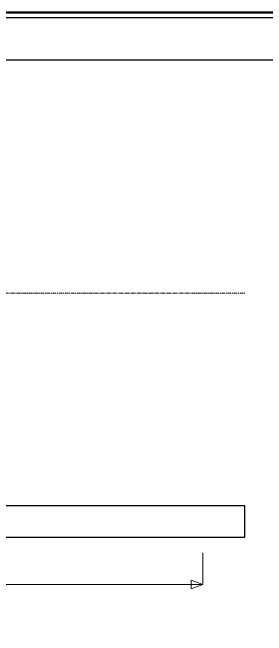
# Model space of a CAD drawing. Header units: millimetres. Extents: x 10 to 410, y 10 to 287.
# Drawn here: x 95.7 to 144.2, y 168.3 to 287 of the extents above; entities that cross this region are included whole.
import ezdxf

# ---------------------------------------------------------------- set-up
doc = ezdxf.new("R2010")
doc.units = ezdxf.units.MM
doc.linetypes.add('CENTER', pattern=[1.15, 0.7, -0.15, 0.15, -0.15])
for name, color, linetype, lineweight in [('BORDER', 7, 'CONTINUOUS', 50), ('CENTER', 4, 'CENTER', 13), ('DIMENSION', 2, 'CONTINUOUS', 18), ('TITLE_BLOCK', 7, 'CONTINUOUS', 25)]:
    doc.layers.add(name, color=color, linetype=linetype, lineweight=lineweight)

msp = doc.modelspace()

# ---------------------------------------------------------------- linework, layer by layer
at = {"layer": 'BORDER'}
msp.add_lwpolyline([(10, 10), (410, 10), (410, 287), (10, 287)], close=True, dxfattribs=at)
at = {"layer": 'CENTER'}
msp.add_line((16, 233.5), (140, 233.5), dxfattribs=at)
at = {"layer": 'DIMENSION'}
for p in [(132, 184), (20, 178)]:
    msp.add_line(p, (132, 178), dxfattribs=at)
msp.add_lwpolyline([(132, 178), (129.8, 177.2), (129.8, 178.8)], close=True, dxfattribs=at)
at = {"layer": 'TITLE_BLOCK'}
for points in [[(12, 278), (408, 278), (408, 286), (12, 286)], [(16, 187), (140, 187), (140, 193), (16, 193)]]:
    msp.add_lwpolyline(points, close=True, dxfattribs=at)

doc.saveas('drawing.dxf')
